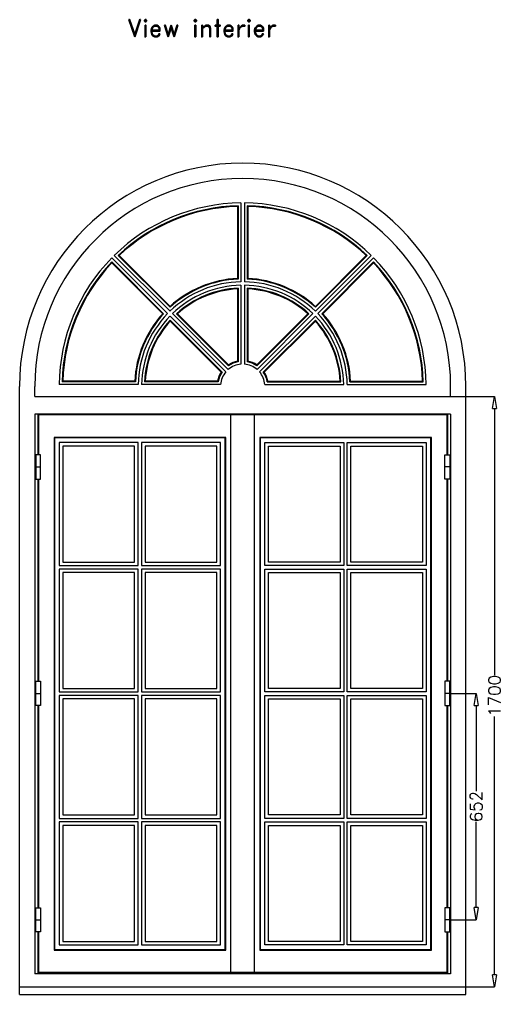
# Model space of a CAD drawing. Header units: millimetres. Extents: x -1007 to 7712, y -6262 to -71.
# Drawn here: x 1333 to 2723, y -2879 to -71 of the extents above; entities that cross this region are included whole.
import ezdxf
from ezdxf.enums import TextEntityAlignment as Align

# ---------------------------------------------------------------- set-up
doc = ezdxf.new("R2010")
doc.units = ezdxf.units.MM
doc.layers.get('0').update_dxf_attribs({"color": 250})
doc.layers.add('dim', color=7, linetype='Continuous')
doc.layers.add('txt', color=189, linetype='Continuous')
doc.styles.add('ROMAND', font='romand.shx')
doc.styles.add('romans', font='romans.shx')
doc.dimstyles.new('ECH1-1 objet', dxfattribs={"dimtxt": 35, "dimasz": 35, "dimexe": 0.18, "dimexo": 0, "dimgap": 0.09, "dimtad": 0, "dimdec": 8, "dimdsep": 46, "dimtxsty": 'romans', "dimblk1": 'CLOSEDBLANK', "dimblk2": 'CLOSEDBLANK', "dimsah": 1, "dimcen": 1, "dimclrd": 9, "dimclre": 9, "dimclrt": 6, "dimadec": 0, "dimazin": 0, "dimtfac": 1, "dimtdec": 8, "dimtofl": 0, "dimtmove": 0, "dimatfit": 3, "dimldrblk": 'CLOSEDBLANK', "dimfxl": 0, "dimtolj": 1, "dimtzin": 0, "dimarcsym": 0})

# ---------------------------------------------------------------- blocks, each defined once
blk = doc.blocks.new('_ClosedBlank')
at = {"color": 0, "linetype": 'ByBlock', "lineweight": -2}
for p, q in [((-1, 0.167), (0, 0)), ((-1, 0.167), (-1, -0.167)), ((0, 0), (-1, -0.167))]:
    blk.add_line(p, q, dxfattribs=at)
blk = doc.blocks.new('*D48')
at = {"layer": 'Defpoints', "color": 0, "transparency": 16777216}
for p in [(2571.4, -2011.6), (2571.4, -2663.6), (2647.7, -2663.6)]:
    blk.add_point(p, dxfattribs=at)
at = {"layer": 'dim', "color": 9, "lineweight": -2, "transparency": 16777216}
for p, q in [((2571.4, -2011.6), (2647.9, -2011.6)), ((2647.7, -2046.6), (2647.7, -2293.4)), ((2647.7, -2628.6), (2647.7, -2381.9)), ((2571.4, -2663.6), (2647.9, -2663.6))]:
    blk.add_line(p, q, dxfattribs=at)
at = {"layer": 'dim', "color": 9, "lineweight": -2, "transparency": 16777216, "xscale": 35, "yscale": 35, "zscale": 35}
for p, rotation in [((2647.7, -2011.6), 90), ((2647.7, -2663.6), 270)]:
    blk.add_blockref('_ClosedBlank', p, dxfattribs=dict(at, rotation=rotation))
at = {"layer": 'dim', "color": 6, "transparency": 16777216, "insert": (2647.7, -2337.6), "char_height": 35, "attachment_point": 5, "rotation": 90, "style": 'romans'}
blk.add_mtext('\\A1;652', dxfattribs=at)
blk = doc.blocks.new('*D74')
at = {"layer": 'Defpoints', "color": 0, "transparency": 16777216}
for p in [(2574.1, -1156.6), (2700.5, -1156.6), (2618.1, -2856.6)]:
    blk.add_point(p, dxfattribs=at)
at = {"layer": 'dim', "color": 9, "lineweight": -2, "transparency": 16777216}
for p, q in [((2574.1, -1156.6), (2700.6, -1156.6)), ((2700.5, -1191.6), (2700.5, -1959.5)), ((2700.5, -2821.6), (2700.5, -2078)), ((2618.1, -2856.6), (2700.6, -2856.6))]:
    blk.add_line(p, q, dxfattribs=at)
at = {"layer": 'dim', "color": 9, "lineweight": -2, "transparency": 16777216, "xscale": 35, "yscale": 35, "zscale": 35}
for p, rotation in [((2700.5, -1156.6), 90), ((2700.5, -2856.6), 270)]:
    blk.add_blockref('_ClosedBlank', p, dxfattribs=dict(at, rotation=rotation))
at = {"layer": 'dim', "color": 6, "transparency": 16777216, "insert": (2700.5, -2018.7), "char_height": 35, "attachment_point": 5, "rotation": 90, "style": 'romans'}
blk.add_mtext('\\A1;1700', dxfattribs=at)
blk = doc.blocks.new('8')
for p, q in [((9888.7, 5535.6), (9888.7, 5308.6)), ((9898.7, 5535.6), (9898.7, 5308.6)), ((9878.7, 5525.4), (9878.7, 5318.3)), ((9880.7, 5527.5), (9880.7, 5316.3)), ((9906.7, 5527.5), (9906.7, 5316.3)), ((9908.7, 5525.4), (9908.7, 5318.3)), ((9516.9, 5377.4), (9677.4, 5216.9)), ((9517, 5366), (9666.2, 5216.7)), ((9517, 5363.1), (9663.5, 5216.7)), ((9684.5, 5224), (9523.9, 5384.5)), ((9684.6, 5235.1), (9535.4, 5384.4)), ((9684.7, 5237.9), (9538.2, 5384.4)), ((10102.8, 5237.9), (10249.3, 5384.4)), ((10102.9, 5235.1), (10252.1, 5384.4)), ((10103, 5224), (10263.5, 5384.5)), ((10270.6, 5377.4), (10110.1, 5216.9)), ((10270.5, 5366), (10121.2, 5216.7)), ((10270.5, 5363.1), (10124, 5216.7)), ((9878.7, 5288.2), (9878.7, 5080.1)), ((9880.7, 5290.3), (9880.7, 5078.4)), ((9888.7, 5298.6), (9888.7, 5071.4)), ((9898.7, 5298.6), (9898.7, 5071.4)), ((9906.7, 5290.3), (9906.7, 5078.4)), ((9908.7, 5288.2), (9908.7, 5080.1)), ((9684.5, 5209.8), (9845.1, 5049.2)), ((9684.6, 5198.3), (9834.5, 5048.5)), ((9684.7, 5195.4), (9831.9, 5048.3)), ((9852.2, 5056.3), (9691.5, 5216.9)), ((9852.9, 5066.9), (9703, 5216.7)), ((9853.1, 5069.5), (9705.9, 5216.6)), ((9934.4, 5069.5), (10081.5, 5216.6)), ((9934.6, 5066.9), (10084.4, 5216.7)), ((9935.3, 5056.3), (10095.9, 5216.9)), ((10103, 5209.8), (9942.4, 5049.2)), ((10102.8, 5198.3), (9953, 5048.5)), ((10102.8, 5195.4), (9955.6, 5048.3)), ((9251.2, 3256.6), (9251.2, 5007.6)), ((9295.2, 4978.6), (9295.2, 5007.6)), ((9592.8, 5012.6), (9365.8, 5012.6)), ((9585, 5020.6), (9373.9, 5020.6)), ((9583.1, 5022.6), (9376, 5022.6)), ((9829.9, 5012.6), (9602.8, 5012.6)), ((9822.9, 5020.6), (9611, 5020.6)), ((9821.3, 5022.6), (9613.1, 5022.6)), ((9957.5, 5012.6), (10184.7, 5012.6)), ((9964.6, 5020.6), (10176.4, 5020.6)), ((9966.2, 5022.6), (10174.3, 5022.6)), ((10194.7, 5012.6), (10421.7, 5012.6)), ((10202.5, 5020.6), (10413.6, 5020.6)), ((10204.4, 5022.6), (10411.5, 5022.6)), ((10492.2, 4978.6), (10492.2, 5007.6)), ((10536.2, 3256.6), (10536.2, 5007.6)), ((9295.2, 4978.6), (10492.2, 4978.6)), ((10492.2, 4927.6), (9295.2, 4927.6)), ((9295.2, 4927.6), (9295.2, 3316.6)), ((9304.2, 4927.6), (9304.2, 4810.6)), ((10481.7, 4925.6), (9305.7, 4925.6)), ((9305.7, 4925.6), (9305.7, 4810.6)), ((9859.7, 3319.6), (9859.7, 4925.6)), ((9927.7, 3319.6), (9927.7, 4925.6)), ((10481.7, 4925.6), (10481.7, 4810.6)), ((10483.2, 4927.6), (10483.2, 4810.6)), ((10492.2, 4927.6), (10492.2, 3316.6)), ((9844.7, 4860.6), (9350.7, 4860.6)), ((9350.7, 4860.6), (9350.7, 3384.6)), ((9843.5, 4859.4), (9352, 4859.4)), ((9352, 4859.4), (9352, 3385.9)), ((9843.5, 3385.9), (9843.5, 4859.4)), ((9844.7, 3384.6), (9844.7, 4860.6)), ((10436.7, 4860.6), (9942.7, 4860.6)), ((9942.7, 4860.6), (9942.7, 3384.6)), ((10435.5, 4859.4), (9944, 4859.4)), ((9944, 4859.4), (9944, 3385.9)), ((10435.5, 3385.9), (10435.5, 4859.4)), ((10436.7, 3384.6), (10436.7, 4860.6)), ((9592.7, 4845.6), (9365.7, 4845.6)), ((9365.7, 4845.6), (9365.7, 4491.6)), ((9582.7, 4835.6), (9375.7, 4835.6)), ((9375.7, 4835.6), (9375.7, 4501.6)), ((9582.7, 4501.6), (9582.7, 4835.6)), ((9592.7, 4491.6), (9592.7, 4845.6)), ((9829.7, 4845.6), (9602.7, 4845.6)), ((9602.7, 4845.6), (9602.7, 4491.6)), ((9819.7, 4835.6), (9612.7, 4835.6)), ((9612.7, 4835.6), (9612.7, 4501.6)), ((9819.7, 4501.6), (9819.7, 4835.6)), ((9829.7, 4491.6), (9829.7, 4845.6)), ((9957.7, 4491.6), (9957.7, 4845.6)), ((9957.7, 4845.6), (10184.7, 4845.6)), ((9967.7, 4501.6), (9967.7, 4835.6)), ((9967.7, 4835.6), (10174.7, 4835.6)), ((10174.7, 4835.6), (10174.7, 4501.6)), ((10184.7, 4845.6), (10184.7, 4491.6)), ((10194.7, 4491.6), (10194.7, 4845.6)), ((10194.7, 4845.6), (10421.7, 4845.6)), ((10204.7, 4501.6), (10204.7, 4835.6)), ((10204.7, 4835.6), (10411.7, 4835.6)), ((10411.7, 4835.6), (10411.7, 4501.6)), ((10421.7, 4845.6), (10421.7, 4491.6)), ((9312, 4810.6), (9298, 4810.6)), ((9298, 4810.6), (9298, 4740.6)), ((9312, 4740.6), (9312, 4810.6)), ((10475.5, 4810.6), (10489.5, 4810.6)), ((10475.5, 4740.6), (10475.5, 4810.6)), ((10489.5, 4810.6), (10489.5, 4740.6)), ((9298, 4775.6), (9312, 4775.6)), ((10489.5, 4775.6), (10475.5, 4775.6)), ((9298, 4740.6), (9312, 4740.6)), ((9304.2, 4740.6), (9304.2, 4158.6)), ((9305.7, 4740.6), (9305.7, 4158.6)), ((10489.5, 4740.6), (10475.5, 4740.6)), ((10481.7, 4740.6), (10481.7, 4158.6)), ((10483.2, 4740.6), (10483.2, 4158.6)), ((9365.7, 4491.6), (9592.7, 4491.6)), ((9375.7, 4501.6), (9582.7, 4501.6)), ((9602.7, 4491.6), (9829.7, 4491.6)), ((9612.7, 4501.6), (9819.7, 4501.6)), ((10184.7, 4491.6), (9957.7, 4491.6)), ((10174.7, 4501.6), (9967.7, 4501.6)), ((10421.7, 4491.6), (10194.7, 4491.6)), ((10411.7, 4501.6), (10204.7, 4501.6)), ((9592.7, 4481.6), (9365.7, 4481.6)), ((9365.7, 4481.6), (9365.7, 4127.6)), ((9582.7, 4471.6), (9375.7, 4471.6)), ((9375.7, 4471.6), (9375.7, 4137.6)), ((9582.7, 4137.6), (9582.7, 4471.6)), ((9592.7, 4127.6), (9592.7, 4481.6)), ((9829.7, 4481.6), (9602.7, 4481.6)), ((9602.7, 4481.6), (9602.7, 4127.6)), ((9819.7, 4471.6), (9612.7, 4471.6)), ((9612.7, 4471.6), (9612.7, 4137.6)), ((9819.7, 4137.6), (9819.7, 4471.6)), ((9829.7, 4127.6), (9829.7, 4481.6)), ((9957.7, 4127.6), (9957.7, 4481.6)), ((9957.7, 4481.6), (10184.7, 4481.6)), ((9967.7, 4137.6), (9967.7, 4471.6)), ((9967.7, 4471.6), (10174.7, 4471.6)), ((10174.7, 4471.6), (10174.7, 4137.6)), ((10184.7, 4481.6), (10184.7, 4127.6)), ((10194.7, 4127.6), (10194.7, 4481.6)), ((10194.7, 4481.6), (10421.7, 4481.6)), ((10204.7, 4137.6), (10204.7, 4471.6)), ((10204.7, 4471.6), (10411.7, 4471.6)), ((10411.7, 4471.6), (10411.7, 4137.6)), ((10421.7, 4481.6), (10421.7, 4127.6)), ((9298, 4088.6), (9298, 4158.6)), ((9298, 4158.6), (9312, 4158.6)), ((9312, 4158.6), (9312, 4088.6)), ((10489.5, 4158.6), (10475.5, 4158.6)), ((10475.5, 4158.6), (10475.5, 4088.6)), ((10489.5, 4088.6), (10489.5, 4158.6)), ((9365.7, 4127.6), (9592.7, 4127.6)), ((9375.7, 4137.6), (9582.7, 4137.6)), ((9602.7, 4127.6), (9829.7, 4127.6)), ((9612.7, 4137.6), (9819.7, 4137.6)), ((10184.7, 4127.6), (9957.7, 4127.6)), ((10174.7, 4137.6), (9967.7, 4137.6)), ((10421.7, 4127.6), (10194.7, 4127.6)), ((10411.7, 4137.6), (10204.7, 4137.6)), ((9298, 4123.6), (9312, 4123.6)), ((9592.7, 4117.6), (9365.7, 4117.6)), ((9365.7, 4117.6), (9365.7, 3763.6)), ((9582.7, 4107.6), (9375.7, 4107.6)), ((9375.7, 4107.6), (9375.7, 3773.6)), ((9582.7, 3773.6), (9582.7, 4107.6)), ((9592.7, 3763.6), (9592.7, 4117.6)), ((9829.7, 4117.6), (9602.7, 4117.6)), ((9602.7, 4117.6), (9602.7, 3763.6)), ((9819.7, 4107.6), (9612.7, 4107.6)), ((9612.7, 4107.6), (9612.7, 3773.6)), ((9819.7, 3773.6), (9819.7, 4107.6)), ((9829.7, 3763.6), (9829.7, 4117.6)), ((9957.7, 3763.6), (9957.7, 4117.6)), ((9957.7, 4117.6), (10184.7, 4117.6)), ((9967.7, 3773.6), (9967.7, 4107.6)), ((9967.7, 4107.6), (10174.7, 4107.6)), ((10174.7, 4107.6), (10174.7, 3773.6)), ((10184.7, 4117.6), (10184.7, 3763.6)), ((10194.7, 3763.6), (10194.7, 4117.6)), ((10194.7, 4117.6), (10421.7, 4117.6)), ((10204.7, 3773.6), (10204.7, 4107.6)), ((10204.7, 4107.6), (10411.7, 4107.6)), ((10411.7, 4107.6), (10411.7, 3773.6)), ((10421.7, 4117.6), (10421.7, 3763.6)), ((10489.5, 4123.6), (10475.5, 4123.6)), ((9312, 4088.6), (9298, 4088.6)), ((9304.2, 4088.6), (9304.2, 3506.6)), ((9305.7, 4088.6), (9305.7, 3506.6)), ((10475.5, 4088.6), (10489.5, 4088.6)), ((10481.7, 4088.6), (10481.7, 3506.6)), ((10483.2, 4088.6), (10483.2, 3506.6)), ((9365.7, 3763.6), (9592.7, 3763.6)), ((9375.7, 3773.6), (9582.7, 3773.6)), ((9602.7, 3763.6), (9829.7, 3763.6)), ((9612.7, 3773.6), (9819.7, 3773.6)), ((10184.7, 3763.6), (9957.7, 3763.6)), ((10174.7, 3773.6), (9967.7, 3773.6)), ((10421.7, 3763.6), (10194.7, 3763.6)), ((10411.7, 3773.6), (10204.7, 3773.6)), ((9592.7, 3753.6), (9365.7, 3753.6)), ((9365.7, 3753.6), (9365.7, 3399.6)), ((9582.7, 3743.6), (9375.7, 3743.6)), ((9375.7, 3743.6), (9375.7, 3409.6)), ((9582.7, 3409.6), (9582.7, 3743.6)), ((9592.7, 3399.6), (9592.7, 3753.6)), ((9829.7, 3753.6), (9602.7, 3753.6)), ((9602.7, 3753.6), (9602.7, 3399.6)), ((9819.7, 3743.6), (9612.7, 3743.6)), ((9612.7, 3743.6), (9612.7, 3409.6)), ((9819.7, 3409.6), (9819.7, 3743.6)), ((9829.7, 3399.6), (9829.7, 3753.6)), ((9957.7, 3399.6), (9957.7, 3753.6)), ((9957.7, 3753.6), (10184.7, 3753.6)), ((9967.7, 3409.6), (9967.7, 3743.6)), ((9967.7, 3743.6), (10174.7, 3743.6)), ((10174.7, 3743.6), (10174.7, 3409.6)), ((10184.7, 3753.6), (10184.7, 3399.6)), ((10194.7, 3399.6), (10194.7, 3753.6)), ((10194.7, 3753.6), (10421.7, 3753.6)), ((10204.7, 3409.6), (10204.7, 3743.6)), ((10204.7, 3743.6), (10411.7, 3743.6)), ((10411.7, 3743.6), (10411.7, 3409.6)), ((10421.7, 3753.6), (10421.7, 3399.6)), ((9298, 3436.6), (9298, 3506.6)), ((9298, 3506.6), (9312, 3506.6)), ((9312, 3506.6), (9312, 3436.6)), ((10489.5, 3506.6), (10475.5, 3506.6)), ((10475.5, 3506.6), (10475.5, 3436.6)), ((10489.5, 3436.6), (10489.5, 3506.6)), ((9298, 3471.6), (9312, 3471.6)), ((10489.5, 3471.6), (10475.5, 3471.6)), ((9312, 3436.6), (9298, 3436.6)), ((9304.2, 3436.6), (9304.2, 3316.6)), ((9305.7, 3436.6), (9305.7, 3319.6)), ((10475.5, 3436.6), (10489.5, 3436.6)), ((10481.7, 3436.6), (10481.7, 3319.6)), ((10483.2, 3436.6), (10483.2, 3316.6)), ((9365.7, 3399.6), (9592.7, 3399.6)), ((9375.7, 3409.6), (9582.7, 3409.6)), ((9602.7, 3399.6), (9829.7, 3399.6)), ((9612.7, 3409.6), (9819.7, 3409.6)), ((10184.7, 3399.6), (9957.7, 3399.6)), ((10174.7, 3409.6), (9967.7, 3409.6)), ((10421.7, 3399.6), (10194.7, 3399.6)), ((10411.7, 3409.6), (10204.7, 3409.6)), ((9350.7, 3384.6), (9844.7, 3384.6)), ((9352, 3385.9), (9843.5, 3385.9)), ((9942.7, 3384.6), (10436.7, 3384.6)), ((9944, 3385.9), (10435.5, 3385.9)), ((10492.2, 3316.6), (9295.2, 3316.6)), ((10481.7, 3319.6), (9305.7, 3319.6)), ((9251.2, 3278.6), (10536.2, 3278.6)), ((9251.2, 3256.6), (10536.2, 3256.6))]:
    blk.add_line(p, q)
for radius, start, end in [(642.5, 0, 180), (598.5, 0, 180), (528, 90.5426, 134.4574), (528, 45.5426, 89.4574), (520, 91.4325, 133.5675), (518, 91.6594, 133.3406), (520, 46.4325, 88.5675), (518, 46.6594, 88.3406), (528, 135.5426, 179.4574), (520, 136.4325, 178.5675), (518, 136.6594, 178.3406), (520, 1.4325, 43.5675), (518, 1.6594, 43.3406), (528, 0.5426, 44.4574), (301, 90.9518, 134.0482), (309, 92.4112, 132.5888), (311, 92.7645, 132.2355), (301, 45.9518, 89.0482), (309, 47.4112, 87.5888), (311, 47.7645, 87.2355), (291, 90.9845, 134.0155), (283, 92.6329, 132.3671), (281, 93.0599, 131.9401), (291, 45.9845, 89.0155), (283, 47.6329, 87.3671), (281, 48.0599, 86.9401), (311, 137.7645, 177.2355), (309, 137.4112, 177.5888), (301, 135.9518, 179.0482), (291, 135.9845, 179.0155), (283, 137.6329, 177.3671), (281, 138.0599, 176.9401), (283, 2.6329, 42.3671), (281, 3.0599, 41.9401), (291, 0.9845, 44.0155), (301, 0.9518, 44.0482), (309, 2.4112, 42.5888), (311, 2.7645, 42.2355), (64, 94.4808, 130.5192), (72, 100.4021, 124.5979), (74, 101.6951, 123.3049), (64, 49.4808, 85.5192), (72, 55.4021, 79.5979), (74, 56.6951, 78.3049), (74, 146.6951, 168.3049), (72, 145.4021, 169.5979), (64, 139.4808, 175.5192), (64, 4.4808, 40.5192), (72, 10.4021, 34.5979), (74, 11.6951, 33.3049)]:
    blk.add_arc((9893.7, 5007.6), radius, start, end)

msp = doc.modelspace()

# ---------------------------------------------------------------- block references
msp.add_blockref('8', (-7918.11605319, -6135.25977205))

# ---------------------------------------------------------------- texts
at = {"layer": 'txt', "style": 'ROMAND'}
msp.add_text('View interier', height=50, dxfattribs=at).set_placement((1857.52046787, -121.48866477), align=Align.CENTER)

# ---------------------------------------------------------------- dimensions: what is measured, and where the dimension line sits
at = {"layer": 'dim'}
dim = msp.add_linear_dim(base=(2700.4566984142, -1156.637387632), p1=(2618.1258915369, -2856.637387632), p2=(2574.125891537, -1156.637387632), angle=90, dimstyle='ECH1-1 objet', dxfattribs=at)
dim.commit()
dim.dimension.update_dxf_attribs({"geometry": '*D74', "text_midpoint": (2700.4566984142, -2018.7302479806), "dimtype": 160})
dim = msp.add_linear_dim(base=(2647.7141666776, -2663.637387632), p1=(2571.375891537, -2011.637387632), p2=(2571.3758915369, -2663.637387632), angle=90, dimstyle='ECH1-1 objet', dxfattribs=at)
dim.commit()
dim.dimension.update_dxf_attribs({"geometry": '*D48', "text_midpoint": (2647.7141666776, -2337.637387632)})

doc.saveas('drawing.dxf')
